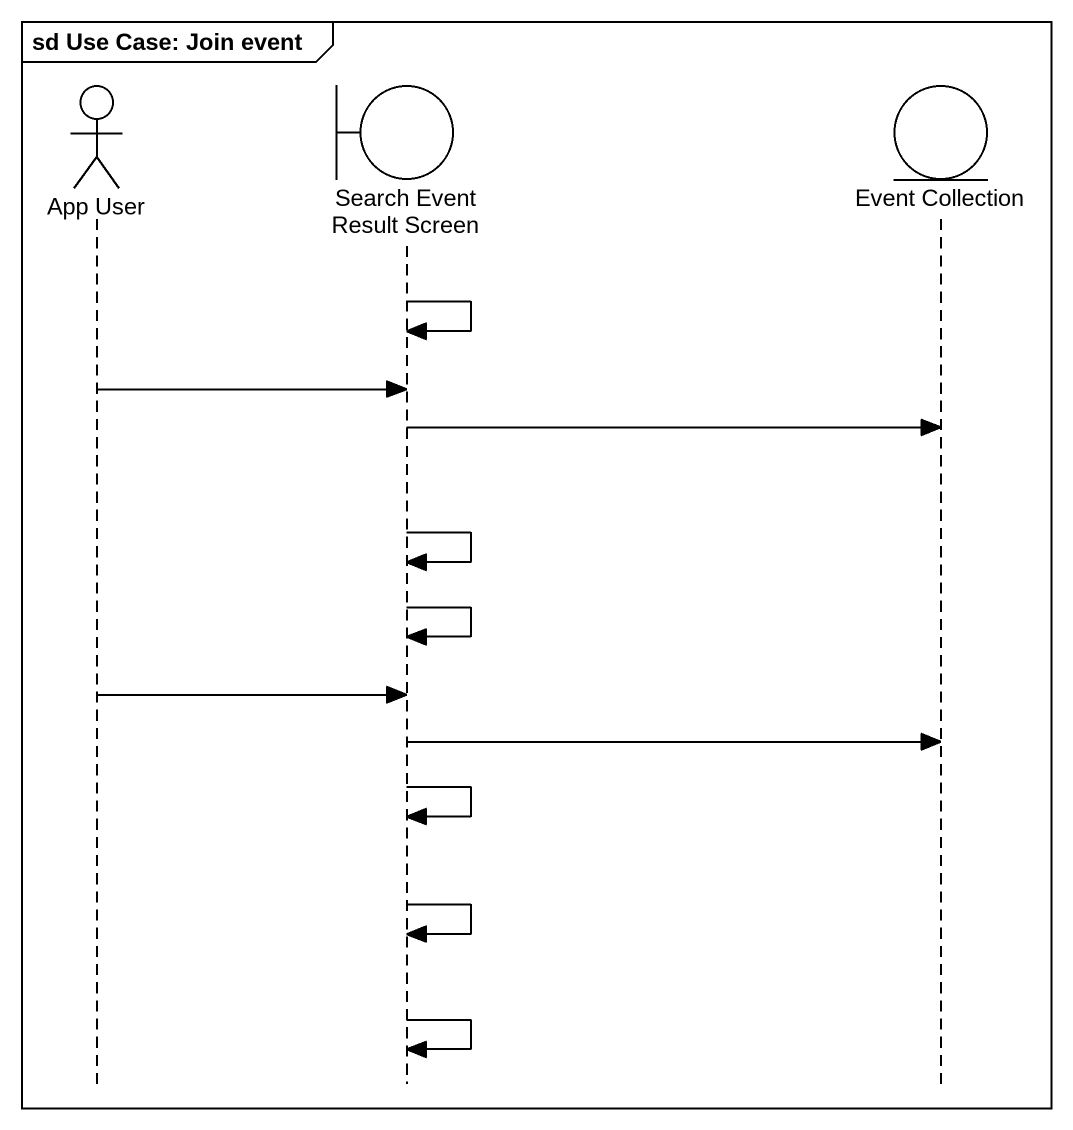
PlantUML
@startuml
mainframe sd Use Case: Join event
hide footbox
actor "App User" as App_User
boundary "Search Event Result Screen" as Search_Event_Result_Screen
entity "Event Collection" as Event_Collection

Search_Event_Result_Screen -> Search_Event_Result_Screen
App_User -> Search_Event_Result_Screen
Search_Event_Result_Screen -> Event_Collection
Search_Event_Result_Screen -> Search_Event_Result_Screen
Search_Event_Result_Screen -> Search_Event_Result_Screen
App_User -> Search_Event_Result_Screen
Search_Event_Result_Screen -> Event_Collection
Search_Event_Result_Screen -> Search_Event_Result_Screen
Search_Event_Result_Screen -> Search_Event_Result_Screen
Search_Event_Result_Screen -> Search_Event_Result_Screen
@enduml
